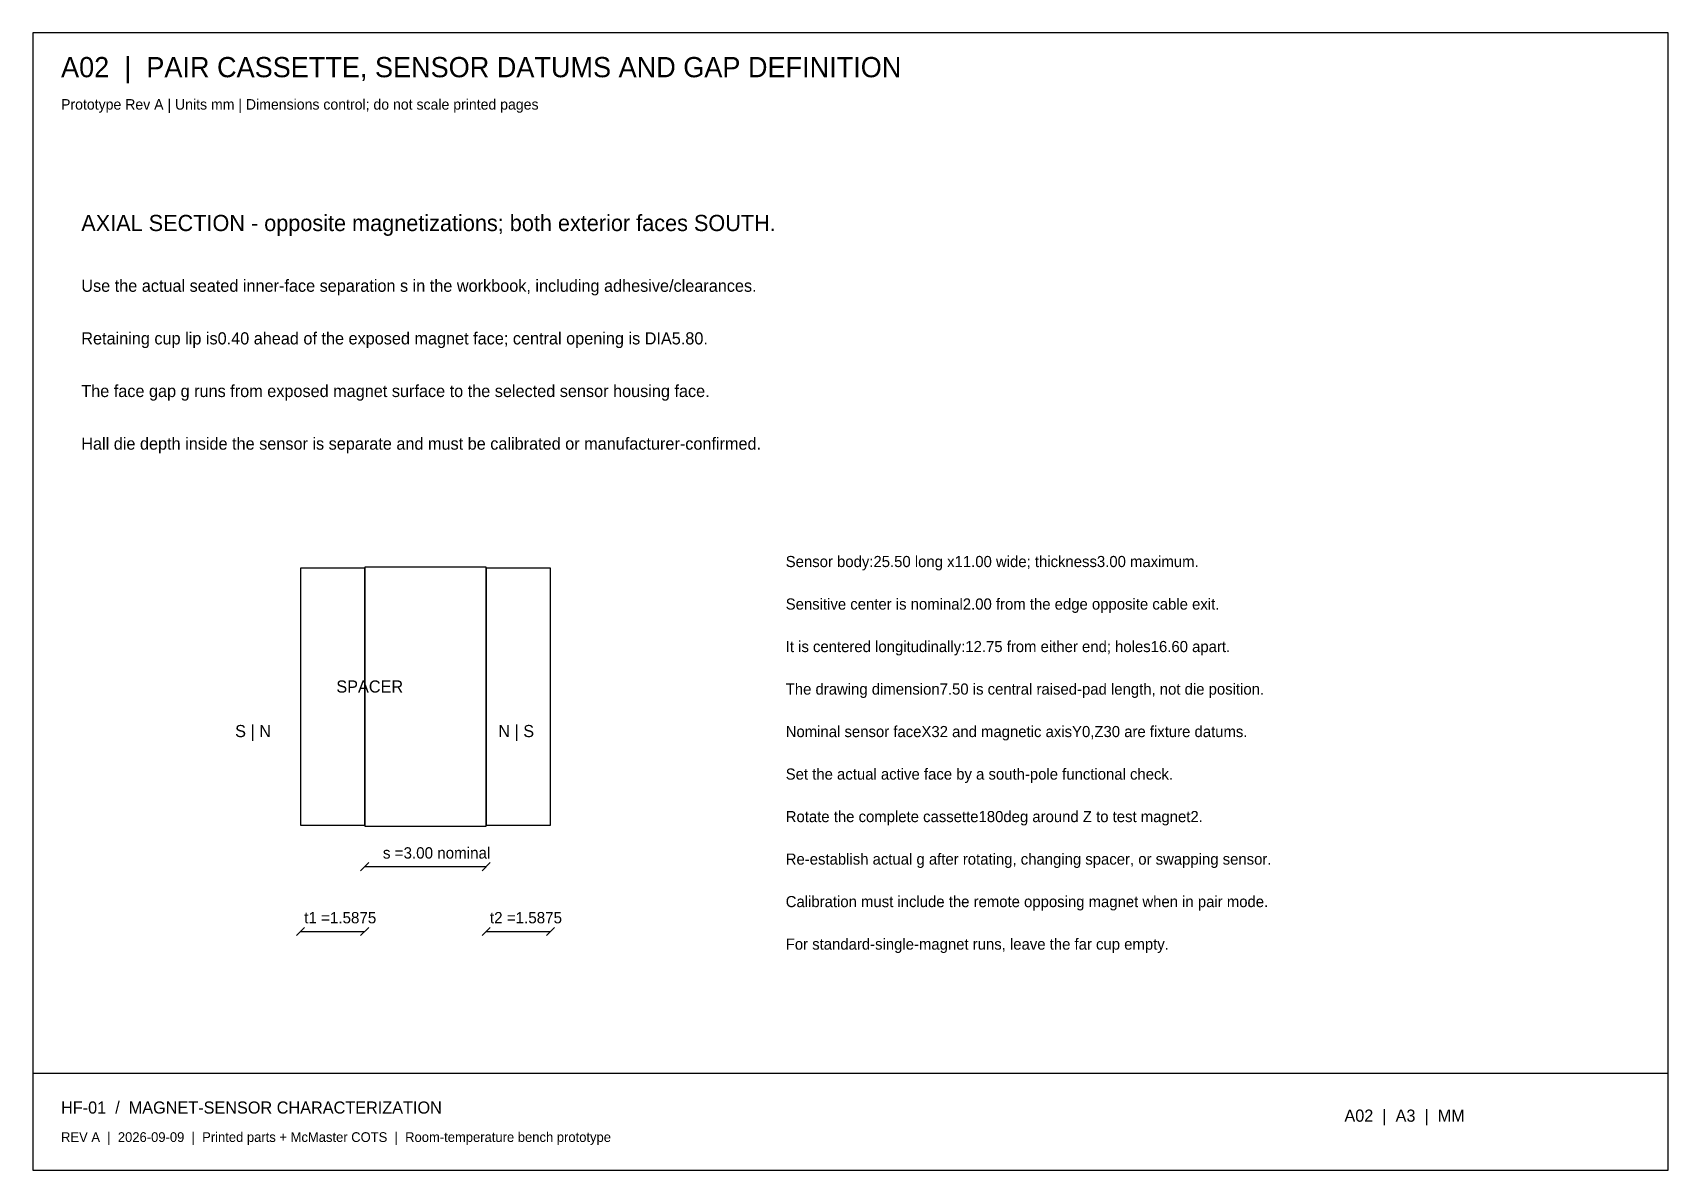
# Model space of a CAD drawing. Header units: millimetres. Extents: x 8 to 412, y 8 to 289.
import ezdxf

# ---------------------------------------------------------------- set-up
doc = ezdxf.new("R2010")
doc.units = ezdxf.units.MM
for name, color, linetype in [('DIM', 4, 'Continuous'), ('OUTLINE', 7, 'Continuous'), ('TEXT', 7, 'Continuous')]:
    doc.layers.add(name, color=color, linetype=linetype)

msp = doc.modelspace()

# ---------------------------------------------------------------- linework, layer by layer
at = {"layer": 'DIM'}
for points in [[(89, 82), (91, 84)], [(90, 83), (120, 83)], [(119, 82), (121, 84)], [(73.125, 66), (75.125, 68)], [(74.125, 67), (90, 67)], [(89, 66), (91, 68)], [(119, 66), (121, 68)], [(120, 67), (135.875, 67)], [(134.875, 66), (136.875, 68)]]:
    msp.add_lwpolyline(points, dxfattribs=at)
at = {"layer": 'OUTLINE'}
for points in [[(8, 8), (412, 8), (412, 289), (8, 289), (8, 8)], [(74.125, 93.25), (90, 93.25), (90, 156.75), (74.125, 156.75), (74.125, 93.25)], [(90, 93), (120, 93), (120, 157), (90, 157), (90, 93)], [(120, 93.25), (135.875, 93.25), (135.875, 156.75), (120, 156.75), (120, 93.25)], [(8, 32), (412, 32)]]:
    msp.add_lwpolyline(points, dxfattribs=at)

# ---------------------------------------------------------------- texts
at = {"layer": 'DIM'}
for s, p in [('s =3.00 nominal', (94.5, 85)), ('t1 =1.5875', (75.062, 69)), ('t2 =1.5875', (120.938, 69))]:
    msp.add_text(s, height=2.8, dxfattribs=at).set_placement(p)
at = {"layer": 'TEXT'}
for s, height, p in [('A02  |  PAIR CASSETTE, SENSOR DATUMS AND GAP DEFINITION', 5, (15, 278)), ('Prototype Rev A | Units mm | Dimensions control; do not scale printed pages', 2.6, (15, 270)), ('AXIAL SECTION - opposite magnetizations; both exterior faces SOUTH.', 4, (20, 240)), ('Use the actual seated inner-face separation s in the workbook, including adhesive/clearances.', 3, (20, 225)), ('Retaining cup lip is0.40 ahead of the exposed magnet face; central opening is DIA5.80.', 3, (20, 212)), ('The face gap g runs from exposed magnet surface to the selected sensor housing face.', 3, (20, 199)), ('Hall die depth inside the sensor is separate and must be calibrated or manufacturer-confirmed.', 3, (20, 186)), ('Sensor body:25.50 long x11.00 wide; thickness3.00 maximum.', 2.75, (194, 157)), ('Sensitive center is nominal2.00 from the edge opposite cable exit.', 2.75, (194, 146.5)), ('It is centered longitudinally:12.75 from either end; holes16.60 apart.', 2.75, (194, 136)), ('SPACER', 3, (83, 126)), ('The drawing dimension7.50 is central raised-pad length, not die position.', 2.75, (194, 125.5)), ('S | N', 3, (58, 115)), ('N | S', 3, (123, 115)), ('Nominal sensor faceX32 and magnetic axisY0,Z30 are fixture datums.', 2.75, (194, 115)), ('Set the actual active face by a south-pole functional check.', 2.75, (194, 104.5)), ('Rotate the complete cassette180deg around Z to test magnet2.', 2.75, (194, 94)), ('Re-establish actual g after rotating, changing spacer, or swapping sensor.', 2.75, (194, 83.5)), ('Calibration must include the remote opposing magnet when in pair mode.', 2.75, (194, 73)), ('For standard-single-magnet runs, leave the far cup empty.', 2.75, (194, 62.5)), ('HF-01  /  MAGNET-SENSOR CHARACTERIZATION', 3, (15, 22)), ('A02  |  A3  |  MM', 3, (332, 20)), ('REV A  |  2026-09-09  |  Printed parts + McMaster COTS  |  Room-temperature bench prototype', 2.4, (15, 15))]:
    msp.add_text(s, height=height, dxfattribs=at).set_placement(p)

doc.saveas('drawing.dxf')
